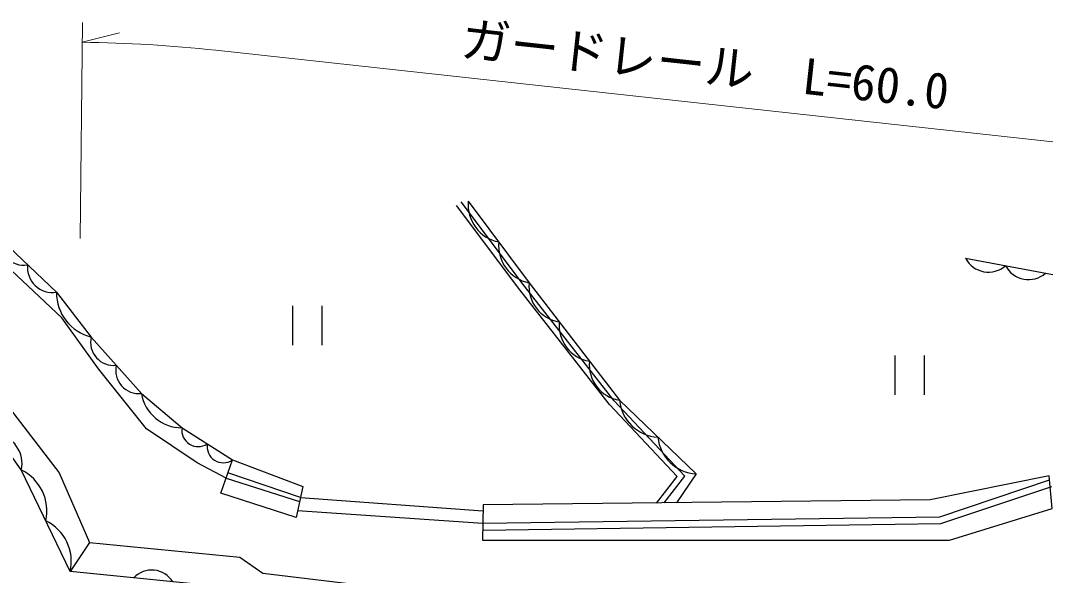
# Model space of a CAD drawing. Units: millimetres, scale not verified. Extents: x 40000 to 680000, y 20000 to 380000.
# Drawn here: x 127130 to 179378, y 291080 to 319364 of the extents above; entities that cross this region are included whole.
import ezdxf
from ezdxf.enums import TextEntityAlignment as Align

# ---------------------------------------------------------------- set-up
doc = ezdxf.new("R2010")
doc.units = ezdxf.units.MM
doc.header["$LTSCALE"] = 1000
doc.layers.add('M-BGD', color=7, linetype='Continuous', lineweight=25)
doc.layers.add('M-STR-HTXT', color=7, linetype='Continuous', lineweight=13)
doc.styles.add('ＭＳ ゴシック', font='')
doc.styles.get('ＭＳ ゴシック').set_extended_font_data('MS Gothic')

msp = doc.modelspace()

# ---------------------------------------------------------------- linework, layer by layer
at = {"layer": 'M-BGD'}
for p, q in [((140990, 304824), (140990, 302824)), ((142490, 304824), (142490, 302824)), ((171701, 302288), (171701, 300288)), ((173201, 302288), (173201, 300288)), ((141396, 295063), (137706, 296307)), ((137612, 296037), (141349, 294843)), ((141396, 295063), (150693, 294371)), ((141254, 294401), (150695, 293742))]:
    msp.add_line(p, q, dxfattribs=at)
for points in [[(123063, 311112), (128965, 305514), (130732, 303231), (133291, 300361), (135362, 298608), (137935, 296968)], [(137612, 296037), (136134, 296822), (133546, 298561), (131104, 301618), (129238, 304219), (122922, 310139)], [(159551, 294775), (160594, 296118), (157157, 299795), (152582, 305636), (149354, 309935)], [(159934, 294780), (160988, 296136), (157385, 299990), (152820, 305818), (149594, 310115)], [(149957, 310156), (153058, 305999), (157668, 300008), (161569, 296255), (160566, 294787)], [(175303, 307244), (199750, 302676), (196796, 300754)], [(122268, 305177), (129101, 296306), (130639, 292765), (129663, 291282)], [(129663, 291282), (127171, 296457), (122000, 303764)], [(150695, 293742), (173991, 294076), (179587, 295956)], [(150700, 293392), (174050, 293727), (179698, 295624)], [(130639, 292765), (138303, 292014), (139483, 291191), (149374, 290002), (156635, 289215), (162215, 288642), (170836, 287784), (177883, 287140), (184393, 286460), (186611, 286353), (187863, 285387), (188532, 284742)], [(138666, 289808), (138133, 290428), (129663, 291282)]]:
    msp.add_lwpolyline(points, dxfattribs=at)
for points in [[(137935, 296968), (141515, 295620), (141176, 294037), (137349, 295281)], [(179569, 296155), (173499, 294930), (150718, 294677), (150674, 292880), (174488, 292880), (179719, 294492)]]:
    msp.add_lwpolyline(points, close=True, dxfattribs=at)
for centre, radius, start, end in [((151879, 309972), 1931, 174.5419, 258.9064), ((127291, 308182), 1284, 174.1472, 278.8825), ((153429, 307894), 1931, 174.5419, 258.9064), ((176473, 307864), 1324, 207.8994, 310.9328), ((128767, 306783), 1284, 174.1472, 278.8825), ((178510, 307483), 1324, 207.8994, 310.9328), ((154886, 305816), 1837, 174.2882, 260.8707), ((131299, 305495), 2334, 179.5311, 255.9482), ((156423, 303819), 1837, 174.2882, 260.8707), ((131875, 302962), 1174, 166.7572, 276.6848), ((157959, 301822), 1837, 174.2882, 260.8707), ((133155, 301527), 1174, 166.7572, 276.6848), ((135354, 300699), 2091, 189.2927, 270.217), ((159740, 300210), 2082, 185.5577, 266.6602), ((136184, 298478), 832, 170.9988, 303.9774), ((125707, 296792), 1502, 347.1304, 83.4393), ((161691, 298333), 2082, 185.5577, 266.6602), ((137470, 297658), 832, 170.9988, 303.9774), ((126162, 294377), 2312, 347.3163, 64.1115), ((127408, 291790), 2312, 347.3163, 64.1115), ((133823, 290109), 1250, 31.1087, 137.3689)]:
    msp.add_arc(centre, radius, start, end, dxfattribs=at)
at = {"layer": 'M-STR-HTXT'}
for p, q in [((130164, 308256), (130288, 319256)), ((130277, 318256), (132182, 318734)), ((137094, 317846), (191504, 311900))]:
    msp.add_line(p, q, dxfattribs=at)
msp.add_arc((129489, 248260), 70000, 83.76324, 89.35562, dxfattribs=at)

# ---------------------------------------------------------------- texts
at = {"layer": 'M-STR-HTXT', "style": 'ＭＳ ゴシック'}
msp.add_text('ガードレール\u3000L=60.0', height=1833, rotation=353.763, dxfattribs=at).set_placement((161872, 315641), align=Align.BOTTOM_CENTER)

doc.saveas('drawing.dxf')
